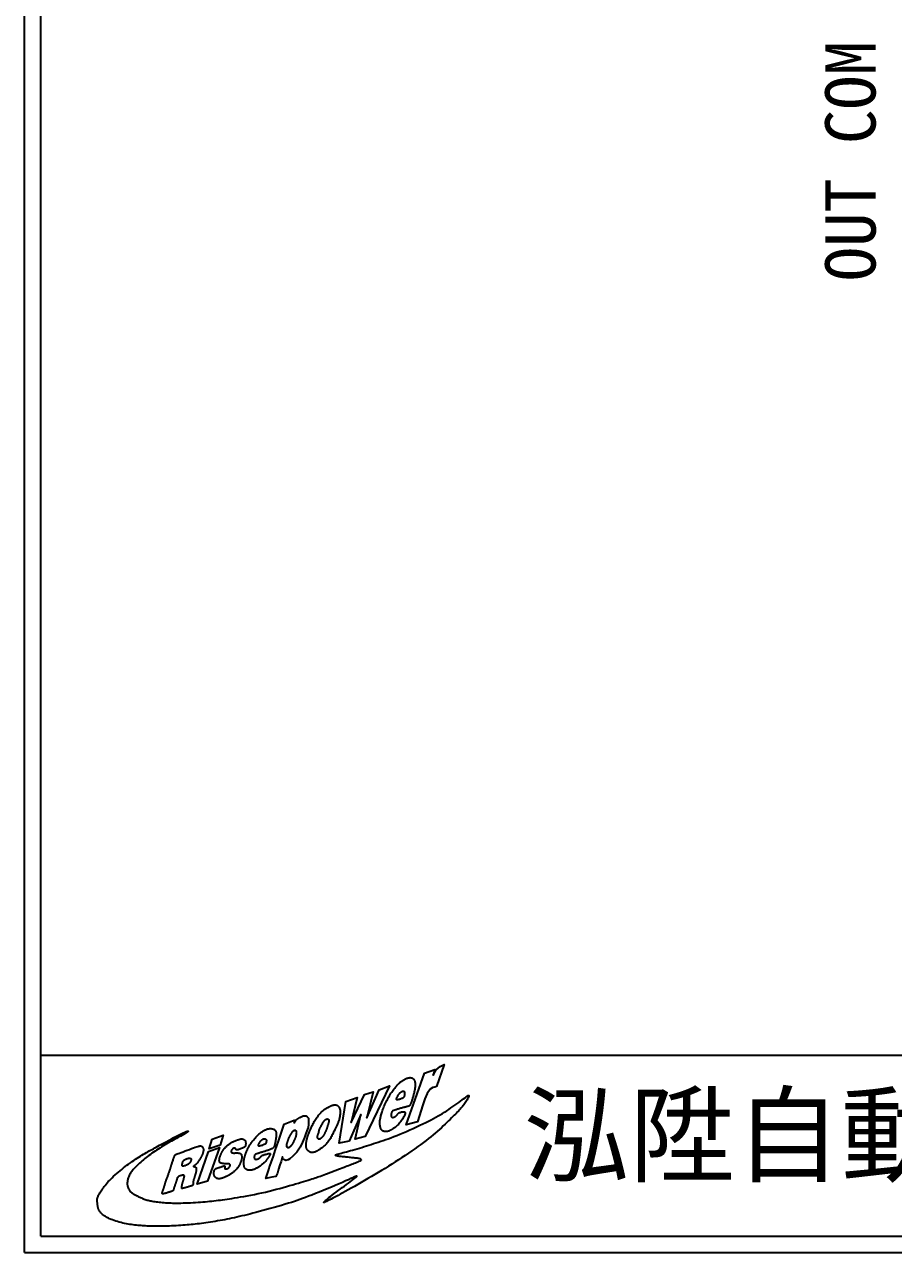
# Model space of a CAD drawing. Extents: x 958 to 1245, y -205 to -1.
# Drawn here: x 957.9 to 1025.1, y -205 to -110 of the extents above; entities that cross this region are included whole.
import ezdxf

# ---------------------------------------------------------------- set-up
doc = ezdxf.new("R2010")
doc.units = 0
for name, color, linetype in [('圖框層', 7, 'CONTINUOUS'), ('標尺寸層', 3, 'CONTINUOUS'), ('輪廓線層', 7, 'CONTINUOUS')]:
    doc.layers.add(name, color=color, linetype=linetype)
doc.styles.add('CNS', font='romanc.shx', dxfattribs={"bigfont": 'chineset.shx'})
doc.styles.add('STSL', font='kaiu.ttf')

msp = doc.modelspace()

# ---------------------------------------------------------------- linework, layer by layer
at = {"layer": '圖框層', "color": 7}
for p, q in [((957.893, -204.964), (957.893, -0.995)), ((959.143, -203.715), (959.143, -2.245)), ((959.143, -189.715), (1243.643, -189.715)), ((959.143, -203.715), (1243.643, -203.715)), ((957.893, -204.964), (1244.893, -204.964))]:
    msp.add_line(p, q, dxfattribs=at)
at = {"layer": '輪廓線層', "color": 116}
for points in [[(989.051, -192.662), (988.863, -193.096), (988.715, -193.559), (988.282, -194.859), (987.424, -195.085), (988.834, -191.096), (989.622, -190.81), (989.494, -191.264), (989.741, -190.83), (990.036, -190.574), (990.352, -190.436), (989.76, -192.13), (989.632, -192.18), (989.475, -192.209), (989.268, -192.347)], [(987.842, -193.231), (987.826, -193.279), (987.812, -193.325), (987.798, -193.367), (987.785, -193.406), (987.772, -193.443), (987.76, -193.476), (987.748, -193.506), (987.736, -193.533), (987.725, -193.556), (987.713, -193.577), (987.7, -193.595), (987.686, -193.61), (987.671, -193.623), (987.654, -193.635), (987.634, -193.645), (987.612, -193.654), (987.587, -193.663), (987.559, -193.67), (987.527, -193.678), (987.492, -193.686), (987.453, -193.695), (987.409, -193.704), (987.361, -193.716), (987.308, -193.729), (987.25, -193.744), (987.188, -193.761), (987.124, -193.779), (987.058, -193.799), (986.991, -193.818), (986.925, -193.838), (986.861, -193.858), (986.8, -193.876), (986.742, -193.893), (986.689, -193.909), (986.639, -193.924), (986.594, -193.938), (986.552, -193.951), (986.515, -193.963), (986.481, -193.974), (986.451, -193.984), (986.426, -193.994), (986.403, -194.003), (986.384, -194.013), (986.367, -194.023), (986.353, -194.034), (986.34, -194.047), (986.328, -194.061), (986.317, -194.077), (986.307, -194.096), (986.297, -194.117), (986.288, -194.14), (986.279, -194.164), (986.271, -194.189), (986.264, -194.214), (986.258, -194.239), (986.253, -194.263), (986.249, -194.287), (986.246, -194.309), (986.244, -194.331), (986.243, -194.351), (986.244, -194.37), (986.245, -194.389), (986.248, -194.406), (986.252, -194.422), (986.257, -194.437), (986.263, -194.451), (986.27, -194.464), (986.278, -194.476), (986.288, -194.486), (986.298, -194.495), (986.311, -194.502), (986.324, -194.508), (986.339, -194.513), (986.355, -194.515), (986.373, -194.517), (986.391, -194.517), (986.409, -194.515), (986.429, -194.512), (986.448, -194.507), (986.468, -194.501), (986.488, -194.494), (986.507, -194.486), (986.527, -194.476), (986.546, -194.465), (986.566, -194.452), (986.585, -194.439), (986.604, -194.424), (986.623, -194.408), (986.643, -194.391), (986.661, -194.373), (986.68, -194.354), (986.698, -194.335), (986.715, -194.316), (986.731, -194.297), (986.745, -194.278), (986.759, -194.259), (986.771, -194.242), (986.784, -194.225), (986.798, -194.208), (986.814, -194.192), (986.836, -194.176), (986.863, -194.16), (986.898, -194.144), (986.942, -194.128), (986.995, -194.111), (987.055, -194.097), (987.118, -194.086), (987.18, -194.081), (987.237, -194.085), (987.285, -194.099), (987.32, -194.126), (987.339, -194.167), (987.338, -194.225), (987.32, -194.296), (987.287, -194.379), (987.242, -194.468), (987.187, -194.562), (987.127, -194.658), (987.063, -194.751), (986.997, -194.84), (986.934, -194.921), (986.872, -194.995), (986.813, -195.061), (986.756, -195.12), (986.702, -195.174), (986.65, -195.221), (986.601, -195.264), (986.554, -195.302), (986.51, -195.335), (986.469, -195.365), (986.43, -195.391), (986.394, -195.414), (986.359, -195.435), (986.326, -195.454), (986.294, -195.471), (986.264, -195.487), (986.235, -195.502), (986.206, -195.517), (986.179, -195.53), (986.152, -195.543), (986.126, -195.555), (986.101, -195.565), (986.077, -195.575), (986.053, -195.584), (986.029, -195.592), (986.006, -195.598), (985.983, -195.604), (985.959, -195.609), (985.935, -195.612), (985.91, -195.614), (985.884, -195.615), (985.857, -195.615), (985.828, -195.614), (985.798, -195.612), (985.768, -195.608), (985.738, -195.604), (985.707, -195.598), (985.678, -195.59), (985.65, -195.582), (985.624, -195.572), (985.6, -195.561), (985.578, -195.548), (985.558, -195.533), (985.539, -195.517), (985.522, -195.498), (985.506, -195.478), (985.491, -195.455), (985.477, -195.429), (985.463, -195.4), (985.45, -195.369), (985.438, -195.336), (985.426, -195.301), (985.416, -195.263), (985.406, -195.224), (985.398, -195.184), (985.391, -195.142), (985.385, -195.099), (985.381, -195.055), (985.379, -195.01), (985.378, -194.964), (985.378, -194.917), (985.38, -194.868), (985.384, -194.817), (985.389, -194.765), (985.396, -194.712), (985.405, -194.656), (985.416, -194.598), (985.43, -194.536), (985.445, -194.472), (985.462, -194.404), (985.483, -194.331), (985.505, -194.254), (985.531, -194.172), (985.559, -194.086), (985.589, -193.996), (985.622, -193.903), (985.658, -193.807), (985.695, -193.71), (985.734, -193.612), (985.776, -193.513), (985.819, -193.415), (985.864, -193.317), (985.911, -193.219), (985.96, -193.123), (986.011, -193.027), (986.064, -192.932), (986.119, -192.839), (986.175, -192.747), (986.234, -192.657), (986.294, -192.57), (986.354, -192.485), (986.414, -192.404), (986.473, -192.327), (986.53, -192.254), (986.584, -192.188), (986.634, -192.127), (986.681, -192.072), (986.724, -192.023), (986.764, -191.979), (986.802, -191.94), (986.839, -191.903), (986.875, -191.87), (986.912, -191.838), (986.949, -191.807), (986.988, -191.777), (987.028, -191.747), (987.069, -191.718), (987.11, -191.689), (987.152, -191.661), (987.194, -191.635), (987.235, -191.61), (987.276, -191.587), (987.315, -191.565), (987.353, -191.545), (987.391, -191.527), (987.427, -191.511), (987.462, -191.496), (987.497, -191.484), (987.531, -191.473), (987.564, -191.464), (987.596, -191.457), (987.627, -191.452), (987.658, -191.448), (987.687, -191.446), (987.716, -191.445), (987.744, -191.446), (987.77, -191.448), (987.796, -191.452), (987.82, -191.456), (987.843, -191.462), (987.865, -191.469), (987.886, -191.478), (987.906, -191.488), (987.926, -191.5), (987.944, -191.513), (987.962, -191.528), (987.979, -191.545), (987.995, -191.564), (988.011, -191.584), (988.025, -191.606), (988.039, -191.63), (988.051, -191.655), (988.063, -191.682), (988.072, -191.71), (988.081, -191.739), (988.088, -191.77), (988.094, -191.803), (988.098, -191.837), (988.102, -191.873), (988.104, -191.91), (988.105, -191.95), (988.106, -191.991), (988.105, -192.035), (988.104, -192.08), (988.102, -192.127), (988.099, -192.175), (988.094, -192.224), (988.089, -192.274), (988.083, -192.324), (988.075, -192.374), (988.067, -192.424), (988.057, -192.475), (988.046, -192.525), (988.035, -192.576), (988.022, -192.628), (988.008, -192.68), (987.994, -192.734), (987.978, -192.788), (987.962, -192.844), (987.945, -192.901), (987.927, -192.958), (987.909, -193.015), (987.892, -193.072), (987.875, -193.127), (987.858, -193.18)], [(983.005, -196.351), (982.224, -196.522), (982.748, -193.294), (983.614, -192.984), (983.165, -194.908), (984.192, -192.76), (984.855, -192.546), (984.374, -194.566), (985.315, -192.386), (986.128, -192.087), (984.246, -196.009), (983.465, -196.201), (983.914, -194.299)], [(987.171, -193.015), (987.151, -193.026), (987.129, -193.037), (987.105, -193.048), (987.08, -193.058), (987.054, -193.068), (987.028, -193.077), (987.001, -193.087), (986.975, -193.097), (986.949, -193.106), (986.924, -193.115), (986.9, -193.124), (986.876, -193.132), (986.852, -193.14), (986.829, -193.147), (986.807, -193.153), (986.785, -193.158), (986.764, -193.162), (986.743, -193.165), (986.724, -193.165), (986.707, -193.164), (986.692, -193.16), (986.68, -193.153), (986.671, -193.143), (986.666, -193.129), (986.664, -193.112), (986.667, -193.091), (986.673, -193.068), (986.682, -193.042), (986.692, -193.015), (986.705, -192.986), (986.719, -192.956), (986.733, -192.926), (986.748, -192.896), (986.764, -192.867), (986.78, -192.837), (986.796, -192.809), (986.813, -192.78), (986.831, -192.753), (986.85, -192.726), (986.87, -192.699), (986.891, -192.674), (986.912, -192.649), (986.934, -192.626), (986.957, -192.604), (986.98, -192.583), (987.002, -192.565), (987.025, -192.548), (987.046, -192.534), (987.067, -192.522), (987.088, -192.512), (987.107, -192.505), (987.126, -192.499), (987.144, -192.496), (987.161, -192.494), (987.177, -192.493), (987.193, -192.494), (987.207, -192.496), (987.221, -192.499), (987.234, -192.503), (987.246, -192.509), (987.257, -192.515), (987.266, -192.522), (987.274, -192.53), (987.281, -192.539), (987.286, -192.549), (987.29, -192.56), (987.293, -192.572), (987.295, -192.586), (987.295, -192.602), (987.295, -192.619), (987.294, -192.639), (987.293, -192.662), (987.292, -192.687), (987.29, -192.715), (987.287, -192.744), (987.284, -192.773), (987.28, -192.803), (987.276, -192.832), (987.271, -192.859), (987.265, -192.885), (987.258, -192.908), (987.25, -192.928), (987.241, -192.947), (987.231, -192.963), (987.219, -192.978), (987.205, -192.991), (987.189, -193.003)], [(980.143, -197.236), (980.111, -197.234), (980.08, -197.23), (980.051, -197.224), (980.023, -197.215), (979.996, -197.205), (979.97, -197.193), (979.945, -197.18), (979.921, -197.166), (979.897, -197.151), (979.874, -197.135), (979.852, -197.118), (979.832, -197.1), (979.812, -197.082), (979.793, -197.062), (979.776, -197.041), (979.76, -197.02), (979.746, -196.997), (979.733, -196.973), (979.721, -196.949), (979.711, -196.923), (979.702, -196.896), (979.694, -196.869), (979.688, -196.84), (979.682, -196.811), (979.678, -196.78), (979.674, -196.749), (979.672, -196.717), (979.67, -196.684), (979.67, -196.65), (979.671, -196.615), (979.673, -196.58), (979.676, -196.544), (979.681, -196.507), (979.686, -196.469), (979.692, -196.431), (979.7, -196.392), (979.708, -196.353), (979.717, -196.313), (979.726, -196.272), (979.736, -196.231), (979.746, -196.189), (979.757, -196.147), (979.768, -196.105), (979.779, -196.063), (979.791, -196.022), (979.803, -195.981), (979.815, -195.942), (979.828, -195.904), (979.841, -195.867), (979.854, -195.832), (979.868, -195.797), (979.883, -195.761), (979.898, -195.725), (979.914, -195.687), (979.93, -195.647), (979.948, -195.603), (979.966, -195.557), (979.986, -195.507), (980.007, -195.454), (980.03, -195.397), (980.055, -195.337), (980.083, -195.273), (980.113, -195.207), (980.146, -195.137), (980.183, -195.064), (980.223, -194.989), (980.265, -194.912), (980.309, -194.835), (980.355, -194.758), (980.402, -194.682), (980.449, -194.608), (980.498, -194.536), (980.546, -194.468), (980.594, -194.404), (980.642, -194.343), (980.69, -194.286), (980.736, -194.232), (980.782, -194.181), (980.827, -194.134), (980.871, -194.09), (980.914, -194.05), (980.956, -194.012), (980.997, -193.977), (981.037, -193.945), (981.078, -193.915), (981.118, -193.887), (981.158, -193.86), (981.199, -193.835), (981.24, -193.81), (981.282, -193.787), (981.323, -193.765), (981.364, -193.745), (981.403, -193.725), (981.44, -193.706), (981.476, -193.689), (981.508, -193.673), (981.537, -193.659), (981.564, -193.645), (981.588, -193.633), (981.611, -193.622), (981.633, -193.611), (981.655, -193.602), (981.677, -193.593), (981.701, -193.585), (981.725, -193.577), (981.751, -193.571), (981.778, -193.565), (981.806, -193.559), (981.834, -193.555), (981.862, -193.552), (981.89, -193.55), (981.917, -193.55), (981.944, -193.551), (981.969, -193.554), (981.995, -193.558), (982.019, -193.564), (982.043, -193.573), (982.067, -193.583), (982.09, -193.596), (982.113, -193.611), (982.136, -193.629), (982.158, -193.65), (982.18, -193.673), (982.201, -193.699), (982.22, -193.728), (982.238, -193.759), (982.254, -193.794), (982.268, -193.831), (982.279, -193.871), (982.289, -193.913), (982.296, -193.958), (982.301, -194.006), (982.305, -194.056), (982.306, -194.108), (982.306, -194.163), (982.304, -194.219), (982.3, -194.278), (982.295, -194.337), (982.288, -194.398), (982.28, -194.459), (982.269, -194.521), (982.256, -194.582), (982.242, -194.642), (982.225, -194.701), (982.207, -194.759), (982.186, -194.815), (982.164, -194.87), (982.141, -194.924), (982.117, -194.978), (982.092, -195.03), (982.066, -195.083), (982.041, -195.136), (982.015, -195.188), (981.99, -195.242), (981.965, -195.295), (981.939, -195.35), (981.913, -195.407), (981.887, -195.465), (981.86, -195.524), (981.832, -195.586), (981.804, -195.651), (981.774, -195.717), (981.743, -195.785), (981.711, -195.855), (981.676, -195.926), (981.639, -195.998), (981.599, -196.071), (981.556, -196.144), (981.51, -196.217), (981.462, -196.29), (981.411, -196.361), (981.358, -196.431), (981.303, -196.498), (981.248, -196.562), (981.192, -196.623), (981.136, -196.679), (981.08, -196.731), (981.025, -196.779), (980.971, -196.822), (980.918, -196.862), (980.867, -196.898), (980.818, -196.932), (980.77, -196.963), (980.726, -196.992), (980.684, -197.02), (980.644, -197.046), (980.606, -197.071), (980.569, -197.094), (980.534, -197.116), (980.499, -197.135), (980.464, -197.154), (980.429, -197.17), (980.393, -197.186), (980.356, -197.199), (980.32, -197.211), (980.283, -197.22), (980.247, -197.228), (980.211, -197.233), (980.177, -197.236)], [(979.221, -196.828), (978.954, -197.208), (978.638, -197.52), (978.417, -197.726), (978.291, -197.796), (978.115, -197.845), (977.991, -197.807), (977.867, -197.762), (977.852, -197.638), (977.837, -197.578), (977.784, -197.732), (977.754, -197.924), (977.649, -198.179), (977.536, -198.525), (977.457, -198.837), (977.388, -198.982), (977.343, -199.08), (977.031, -199.147), (976.55, -199.253), (976.659, -198.926), (976.798, -198.539), (976.828, -198.411), (976.968, -198.01), (977.156, -197.514), (977.291, -197.067), (977.547, -196.347), (977.776, -195.674), (977.988, -195.037), (978.755, -194.729), (978.755, -194.928), (978.887, -194.741), (979.176, -194.526), (979.439, -194.41), (979.65, -194.395), (979.759, -194.474), (979.853, -194.583), (979.864, -194.801), (979.853, -195.079), (979.827, -195.3), (979.736, -195.556), (979.635, -195.83), (979.537, -196.067), (979.394, -196.441)], [(980.85, -195.17), (980.871, -195.133), (980.891, -195.095), (980.912, -195.057), (980.932, -195.019), (980.952, -194.981), (980.973, -194.945), (980.994, -194.909), (981.016, -194.874), (981.037, -194.841), (981.06, -194.81), (981.083, -194.781), (981.106, -194.755), (981.129, -194.73), (981.153, -194.709), (981.176, -194.69), (981.2, -194.674), (981.224, -194.661), (981.248, -194.651), (981.271, -194.644), (981.293, -194.64), (981.315, -194.639), (981.335, -194.64), (981.353, -194.644), (981.37, -194.649), (981.384, -194.657), (981.396, -194.667), (981.406, -194.679), (981.414, -194.692), (981.421, -194.707), (981.426, -194.724), (981.429, -194.743), (981.431, -194.762), (981.431, -194.783), (981.43, -194.806), (981.428, -194.829), (981.424, -194.854), (981.42, -194.88), (981.414, -194.907), (981.407, -194.936), (981.399, -194.965), (981.39, -194.995), (981.381, -195.027), (981.371, -195.059), (981.36, -195.092), (981.349, -195.125), (981.338, -195.158), (981.327, -195.191), (981.316, -195.224), (981.306, -195.257), (981.296, -195.289), (981.286, -195.322), (981.276, -195.354), (981.265, -195.386), (981.255, -195.418), (981.244, -195.449), (981.232, -195.481), (981.219, -195.513), (981.206, -195.544), (981.193, -195.576), (981.179, -195.607), (981.164, -195.638), (981.15, -195.668), (981.135, -195.698), (981.121, -195.727), (981.107, -195.755), (981.093, -195.783), (981.079, -195.809), (981.065, -195.835), (981.051, -195.86), (981.037, -195.884), (981.024, -195.907), (981.01, -195.928), (980.997, -195.949), (980.983, -195.968), (980.969, -195.987), (980.955, -196.005), (980.941, -196.022), (980.927, -196.039), (980.912, -196.055), (980.897, -196.071), (980.882, -196.087), (980.866, -196.102), (980.85, -196.117), (980.834, -196.131), (980.817, -196.145), (980.8, -196.157), (980.783, -196.168), (980.766, -196.177), (980.748, -196.185), (980.73, -196.192), (980.712, -196.196), (980.695, -196.199), (980.679, -196.201), (980.663, -196.2), (980.648, -196.198), (980.634, -196.193), (980.622, -196.187), (980.61, -196.179), (980.601, -196.169), (980.592, -196.158), (980.584, -196.146), (980.577, -196.132), (980.572, -196.117), (980.567, -196.101), (980.563, -196.084), (980.559, -196.066), (980.557, -196.047), (980.557, -196.027), (980.557, -196.005), (980.56, -195.982), (980.564, -195.957), (980.571, -195.93), (980.579, -195.9), (980.59, -195.869), (980.601, -195.837), (980.613, -195.804), (980.626, -195.771), (980.637, -195.737), (980.648, -195.704), (980.657, -195.672), (980.665, -195.641), (980.671, -195.611), (980.676, -195.581), (980.68, -195.552), (980.686, -195.524), (980.691, -195.495), (980.699, -195.466), (980.709, -195.436), (980.721, -195.406), (980.735, -195.375), (980.752, -195.343), (980.77, -195.31), (980.789, -195.276), (980.809, -195.241), (980.83, -195.206)], [(975.664, -197.597), (975.664, -197.615), (975.665, -197.632), (975.667, -197.649), (975.669, -197.664), (975.672, -197.678), (975.677, -197.692), (975.683, -197.704), (975.69, -197.715), (975.698, -197.726), (975.708, -197.735), (975.72, -197.743), (975.733, -197.75), (975.747, -197.756), (975.762, -197.76), (975.778, -197.763), (975.796, -197.764), (975.814, -197.764), (975.833, -197.762), (975.853, -197.759), (975.874, -197.754), (975.895, -197.748), (975.916, -197.74), (975.938, -197.732), (975.96, -197.722), (975.981, -197.712), (976.003, -197.7), (976.024, -197.688), (976.045, -197.675), (976.065, -197.661), (976.085, -197.647), (976.104, -197.632), (976.121, -197.617), (976.138, -197.601), (976.153, -197.585), (976.167, -197.569), (976.18, -197.553), (976.193, -197.538), (976.205, -197.523), (976.216, -197.51), (976.226, -197.498), (976.236, -197.487), (976.246, -197.478), (976.259, -197.469), (976.275, -197.46), (976.295, -197.451), (976.32, -197.44), (976.353, -197.429), (976.393, -197.416), (976.442, -197.4), (976.498, -197.384), (976.558, -197.367), (976.62, -197.351), (976.68, -197.336), (976.737, -197.324), (976.788, -197.316), (976.829, -197.313), (976.861, -197.316), (976.882, -197.323), (976.894, -197.335), (976.899, -197.351), (976.897, -197.37), (976.891, -197.391), (976.881, -197.414), (976.868, -197.439), (976.854, -197.464), (976.839, -197.49), (976.823, -197.515), (976.806, -197.542), (976.788, -197.568), (976.771, -197.595), (976.752, -197.621), (976.734, -197.648), (976.716, -197.675), (976.697, -197.701), (976.679, -197.728), (976.659, -197.754), (976.64, -197.781), (976.619, -197.808), (976.598, -197.835), (976.576, -197.863), (976.553, -197.891), (976.528, -197.92), (976.503, -197.948), (976.476, -197.977), (976.449, -198.006), (976.42, -198.034), (976.39, -198.063), (976.36, -198.091), (976.328, -198.118), (976.295, -198.146), (976.261, -198.173), (976.225, -198.2), (976.189, -198.226), (976.152, -198.253), (976.114, -198.279), (976.075, -198.306), (976.035, -198.332), (975.994, -198.359), (975.953, -198.385), (975.911, -198.41), (975.87, -198.434), (975.83, -198.457), (975.791, -198.478), (975.752, -198.498), (975.716, -198.515), (975.68, -198.53), (975.646, -198.543), (975.613, -198.555), (975.58, -198.566), (975.549, -198.575), (975.517, -198.582), (975.486, -198.589), (975.455, -198.595), (975.424, -198.601), (975.393, -198.605), (975.362, -198.608), (975.331, -198.609), (975.3, -198.609), (975.268, -198.608), (975.236, -198.604), (975.204, -198.599), (975.171, -198.592), (975.139, -198.583), (975.108, -198.572), (975.078, -198.56), (975.05, -198.545), (975.024, -198.53), (975, -198.513), (974.979, -198.494), (974.961, -198.474), (974.945, -198.453), (974.932, -198.431), (974.92, -198.407), (974.91, -198.383), (974.901, -198.358), (974.893, -198.331), (974.886, -198.304), (974.88, -198.277), (974.874, -198.248), (974.869, -198.218), (974.865, -198.187), (974.862, -198.154), (974.86, -198.12), (974.858, -198.085), (974.857, -198.048), (974.857, -198.01), (974.858, -197.97), (974.86, -197.929), (974.863, -197.886), (974.867, -197.843), (974.873, -197.799), (974.88, -197.754), (974.889, -197.708), (974.899, -197.662), (974.91, -197.616), (974.922, -197.57), (974.935, -197.525), (974.948, -197.48), (974.962, -197.436), (974.977, -197.394), (974.991, -197.352), (975.006, -197.312), (975.021, -197.273), (975.037, -197.234), (975.053, -197.195), (975.07, -197.155), (975.089, -197.114), (975.108, -197.072), (975.129, -197.028), (975.151, -196.982), (975.174, -196.935), (975.198, -196.888), (975.223, -196.84), (975.248, -196.792), (975.274, -196.744), (975.301, -196.697), (975.329, -196.651), (975.357, -196.605), (975.387, -196.559), (975.418, -196.512), (975.452, -196.464), (975.489, -196.414), (975.53, -196.361), (975.575, -196.305), (975.623, -196.245), (975.676, -196.183), (975.731, -196.118), (975.789, -196.054), (975.849, -195.99), (975.909, -195.927), (975.969, -195.868), (976.029, -195.812), (976.088, -195.761), (976.145, -195.714), (976.201, -195.672), (976.255, -195.634), (976.308, -195.599), (976.358, -195.568), (976.407, -195.54), (976.454, -195.516), (976.499, -195.493), (976.541, -195.474), (976.582, -195.456), (976.622, -195.441), (976.66, -195.428), (976.696, -195.416), (976.731, -195.407), (976.766, -195.399), (976.799, -195.393), (976.831, -195.388), (976.862, -195.385), (976.892, -195.383), (976.922, -195.382), (976.95, -195.383), (976.978, -195.385), (977.005, -195.388), (977.031, -195.392), (977.057, -195.397), (977.081, -195.403), (977.105, -195.409), (977.127, -195.417), (977.149, -195.425), (977.169, -195.433), (977.188, -195.442), (977.205, -195.452), (977.222, -195.462), (977.237, -195.472), (977.252, -195.484), (977.265, -195.497), (977.277, -195.512), (977.289, -195.528), (977.301, -195.547), (977.311, -195.568), (977.321, -195.59), (977.33, -195.615), (977.339, -195.641), (977.346, -195.668), (977.352, -195.697), (977.357, -195.726), (977.361, -195.756), (977.363, -195.786), (977.364, -195.817), (977.364, -195.848), (977.363, -195.881), (977.361, -195.914), (977.358, -195.948), (977.355, -195.984), (977.351, -196.021), (977.346, -196.06), (977.341, -196.1), (977.336, -196.141), (977.33, -196.182), (977.324, -196.225), (977.317, -196.267), (977.311, -196.309), (977.304, -196.35), (977.297, -196.39), (977.29, -196.43), (977.282, -196.469), (977.274, -196.507), (977.266, -196.545), (977.258, -196.582), (977.249, -196.618), (977.24, -196.654), (977.231, -196.69), (977.22, -196.725), (977.207, -196.759), (977.192, -196.792), (977.173, -196.824), (977.15, -196.855), (977.122, -196.885), (977.088, -196.912), (977.047, -196.939), (977, -196.963), (976.949, -196.986), (976.894, -197.009), (976.836, -197.03), (976.776, -197.05), (976.715, -197.07), (976.654, -197.089), (976.594, -197.108), (976.535, -197.127), (976.476, -197.145), (976.419, -197.163), (976.363, -197.181), (976.308, -197.198), (976.254, -197.215), (976.201, -197.231), (976.15, -197.246), (976.099, -197.261), (976.051, -197.275), (976.005, -197.289), (975.961, -197.302), (975.92, -197.315), (975.882, -197.327), (975.848, -197.339), (975.817, -197.351), (975.791, -197.362), (975.768, -197.374), (975.747, -197.386), (975.73, -197.398), (975.716, -197.412), (975.703, -197.426), (975.693, -197.442), (975.685, -197.46), (975.678, -197.478), (975.673, -197.497), (975.669, -197.517), (975.667, -197.538), (975.665, -197.558), (975.664, -197.578)], [(978.813, -195.511), (978.827, -195.511), (978.84, -195.513), (978.852, -195.517), (978.863, -195.522), (978.872, -195.528), (978.881, -195.536), (978.888, -195.545), (978.895, -195.556), (978.901, -195.568), (978.905, -195.581), (978.909, -195.595), (978.912, -195.611), (978.915, -195.627), (978.916, -195.644), (978.917, -195.663), (978.918, -195.682), (978.917, -195.702), (978.916, -195.722), (978.915, -195.744), (978.913, -195.766), (978.91, -195.789), (978.907, -195.813), (978.903, -195.838), (978.899, -195.864), (978.894, -195.891), (978.888, -195.918), (978.882, -195.947), (978.875, -195.976), (978.867, -196.006), (978.858, -196.036), (978.848, -196.067), (978.837, -196.099), (978.825, -196.131), (978.812, -196.163), (978.798, -196.195), (978.783, -196.228), (978.768, -196.26), (978.753, -196.293), (978.737, -196.325), (978.721, -196.357), (978.706, -196.388), (978.69, -196.419), (978.675, -196.449), (978.659, -196.479), (978.644, -196.507), (978.629, -196.534), (978.614, -196.56), (978.6, -196.584), (978.586, -196.607), (978.572, -196.628), (978.558, -196.648), (978.544, -196.667), (978.531, -196.684), (978.518, -196.701), (978.504, -196.718), (978.491, -196.734), (978.477, -196.749), (978.464, -196.764), (978.45, -196.779), (978.437, -196.793), (978.423, -196.806), (978.409, -196.817), (978.395, -196.828), (978.381, -196.838), (978.367, -196.846), (978.353, -196.852), (978.339, -196.857), (978.325, -196.861), (978.31, -196.863), (978.297, -196.864), (978.283, -196.863), (978.27, -196.861), (978.257, -196.858), (978.244, -196.853), (978.232, -196.847), (978.221, -196.839), (978.211, -196.83), (978.202, -196.819), (978.194, -196.806), (978.187, -196.791), (978.182, -196.775), (978.178, -196.756), (978.175, -196.736), (978.174, -196.715), (978.174, -196.693), (978.175, -196.669), (978.177, -196.645), (978.181, -196.621), (978.186, -196.596), (978.192, -196.571), (978.199, -196.546), (978.207, -196.52), (978.215, -196.494), (978.224, -196.469), (978.232, -196.442), (978.241, -196.416), (978.249, -196.39), (978.257, -196.363), (978.266, -196.337), (978.274, -196.31), (978.283, -196.282), (978.292, -196.254), (978.302, -196.226), (978.312, -196.198), (978.324, -196.169), (978.336, -196.139), (978.348, -196.109), (978.362, -196.079), (978.376, -196.048), (978.39, -196.018), (978.406, -195.987), (978.421, -195.957), (978.438, -195.926), (978.454, -195.896), (978.471, -195.866), (978.488, -195.837), (978.504, -195.808), (978.521, -195.78), (978.538, -195.753), (978.554, -195.728), (978.569, -195.703), (978.584, -195.679), (978.599, -195.657), (978.614, -195.636), (978.629, -195.617), (978.644, -195.599), (978.66, -195.583), (978.676, -195.568), (978.693, -195.555), (978.711, -195.544), (978.729, -195.534), (978.747, -195.526), (978.764, -195.52), (978.781, -195.515), (978.798, -195.512)], [(972.41, -196.201), (973.27, -195.898), (973.016, -196.67), (972.175, -196.963)], [(973.941, -197.003), (973.93, -197.016), (973.92, -197.03), (973.912, -197.043), (973.904, -197.057), (973.897, -197.071), (973.891, -197.085), (973.886, -197.098), (973.882, -197.112), (973.879, -197.125), (973.878, -197.139), (973.877, -197.152), (973.878, -197.164), (973.88, -197.177), (973.883, -197.189), (973.887, -197.2), (973.891, -197.211), (973.897, -197.222), (973.905, -197.232), (973.914, -197.241), (973.925, -197.249), (973.94, -197.257), (973.957, -197.263), (973.979, -197.268), (974.004, -197.271), (974.034, -197.273), (974.068, -197.274), (974.105, -197.274), (974.144, -197.274), (974.185, -197.273), (974.227, -197.272), (974.268, -197.271), (974.309, -197.27), (974.348, -197.27), (974.385, -197.271), (974.42, -197.273), (974.453, -197.276), (974.483, -197.279), (974.511, -197.283), (974.537, -197.288), (974.559, -197.294), (974.579, -197.301), (974.595, -197.309), (974.61, -197.318), (974.622, -197.328), (974.632, -197.339), (974.641, -197.352), (974.649, -197.365), (974.656, -197.38), (974.663, -197.396), (974.668, -197.413), (974.674, -197.431), (974.678, -197.45), (974.683, -197.469), (974.686, -197.489), (974.689, -197.508), (974.691, -197.528), (974.693, -197.547), (974.694, -197.566), (974.694, -197.584), (974.694, -197.602), (974.694, -197.619), (974.694, -197.635), (974.693, -197.65), (974.692, -197.664), (974.691, -197.677), (974.69, -197.69), (974.689, -197.703), (974.687, -197.716), (974.684, -197.731), (974.68, -197.748), (974.675, -197.769), (974.668, -197.792), (974.66, -197.82), (974.65, -197.851), (974.639, -197.886), (974.626, -197.923), (974.611, -197.963), (974.595, -198.004), (974.578, -198.047), (974.559, -198.091), (974.538, -198.134), (974.517, -198.178), (974.493, -198.222), (974.469, -198.265), (974.442, -198.309), (974.415, -198.352), (974.385, -198.394), (974.354, -198.436), (974.322, -198.477), (974.288, -198.517), (974.252, -198.556), (974.216, -198.594), (974.178, -198.631), (974.14, -198.668), (974.102, -198.703), (974.063, -198.737), (974.024, -198.77), (973.984, -198.801), (973.945, -198.832), (973.906, -198.861), (973.866, -198.89), (973.827, -198.916), (973.788, -198.942), (973.749, -198.966), (973.71, -198.989), (973.671, -199.011), (973.632, -199.031), (973.594, -199.051), (973.557, -199.069), (973.52, -199.087), (973.483, -199.103), (973.448, -199.119), (973.413, -199.134), (973.378, -199.148), (973.345, -199.162), (973.312, -199.175), (973.279, -199.187), (973.247, -199.198), (973.216, -199.209), (973.184, -199.22), (973.153, -199.229), (973.123, -199.238), (973.092, -199.246), (973.062, -199.253), (973.033, -199.259), (973.004, -199.264), (972.976, -199.267), (972.948, -199.268), (972.921, -199.268), (972.894, -199.266), (972.869, -199.262), (972.843, -199.257), (972.819, -199.25), (972.796, -199.242), (972.773, -199.233), (972.751, -199.222), (972.729, -199.211), (972.709, -199.198), (972.689, -199.184), (972.671, -199.169), (972.653, -199.153), (972.637, -199.137), (972.622, -199.12), (972.608, -199.102), (972.596, -199.084), (972.585, -199.065), (972.576, -199.046), (972.567, -199.026), (972.56, -199.005), (972.554, -198.984), (972.55, -198.962), (972.546, -198.939), (972.543, -198.915), (972.541, -198.891), (972.54, -198.866), (972.54, -198.841), (972.541, -198.816), (972.542, -198.792), (972.544, -198.768), (972.546, -198.745), (972.549, -198.723), (972.553, -198.703), (972.557, -198.683), (972.561, -198.665), (972.566, -198.647), (972.571, -198.63), (972.577, -198.614), (972.584, -198.598), (972.591, -198.583), (972.599, -198.569), (972.608, -198.555), (972.618, -198.542), (972.63, -198.529), (972.643, -198.517), (972.657, -198.505), (972.674, -198.493), (972.693, -198.482), (972.714, -198.472), (972.736, -198.462), (972.76, -198.452), (972.785, -198.442), (972.811, -198.433), (972.837, -198.424), (972.864, -198.415), (972.891, -198.407), (972.919, -198.398), (972.946, -198.39), (972.973, -198.382), (973.001, -198.373), (973.028, -198.365), (973.055, -198.357), (973.081, -198.349), (973.107, -198.34), (973.133, -198.332), (973.159, -198.323), (973.183, -198.315), (973.207, -198.308), (973.23, -198.3), (973.252, -198.294), (973.273, -198.288), (973.292, -198.282), (973.311, -198.278), (973.327, -198.275), (973.342, -198.274), (973.356, -198.274), (973.367, -198.276), (973.377, -198.281), (973.384, -198.288), (973.389, -198.298), (973.393, -198.31), (973.394, -198.324), (973.395, -198.339), (973.394, -198.356), (973.393, -198.372), (973.392, -198.388), (973.391, -198.404), (973.39, -198.418), (973.389, -198.432), (973.389, -198.444), (973.39, -198.455), (973.391, -198.465), (973.393, -198.473), (973.396, -198.481), (973.399, -198.488), (973.404, -198.493), (973.409, -198.498), (973.416, -198.501), (973.425, -198.504), (973.434, -198.505), (973.446, -198.506), (973.46, -198.505), (973.476, -198.504), (973.494, -198.501), (973.514, -198.498), (973.536, -198.494), (973.558, -198.489), (973.58, -198.483), (973.601, -198.476), (973.621, -198.468), (973.64, -198.459), (973.657, -198.449), (973.672, -198.438), (973.685, -198.427), (973.696, -198.415), (973.707, -198.402), (973.716, -198.389), (973.726, -198.375), (973.735, -198.361), (973.744, -198.346), (973.752, -198.331), (973.761, -198.316), (973.769, -198.301), (973.776, -198.286), (973.782, -198.271), (973.788, -198.257), (973.792, -198.243), (973.794, -198.229), (973.795, -198.217), (973.795, -198.204), (973.793, -198.193), (973.79, -198.182), (973.785, -198.172), (973.779, -198.162), (973.772, -198.153), (973.763, -198.145), (973.753, -198.137), (973.741, -198.131), (973.728, -198.125), (973.712, -198.12), (973.695, -198.116), (973.675, -198.113), (973.653, -198.11), (973.629, -198.109), (973.603, -198.109), (973.574, -198.109), (973.545, -198.109), (973.513, -198.109), (973.481, -198.109), (973.448, -198.109), (973.414, -198.108), (973.38, -198.106), (973.346, -198.103), (973.312, -198.099), (973.279, -198.095), (973.247, -198.091), (973.216, -198.085), (973.186, -198.08), (973.158, -198.074), (973.132, -198.069), (973.108, -198.063), (973.086, -198.056), (973.066, -198.049), (973.047, -198.041), (973.031, -198.033), (973.017, -198.024), (973.004, -198.013), (972.994, -198.001), (972.985, -197.988), (972.978, -197.973), (972.972, -197.958), (972.968, -197.941), (972.965, -197.923), (972.962, -197.903), (972.961, -197.883), (972.96, -197.861), (972.96, -197.839), (972.96, -197.815), (972.962, -197.792), (972.964, -197.768), (972.966, -197.744), (972.969, -197.72), (972.973, -197.698), (972.978, -197.676), (972.984, -197.654), (972.989, -197.634), (972.996, -197.614), (973.002, -197.595), (973.009, -197.577), (973.015, -197.559), (973.022, -197.542), (973.028, -197.526), (973.035, -197.509), (973.041, -197.493), (973.048, -197.476), (973.055, -197.458), (973.063, -197.438), (973.071, -197.417), (973.081, -197.394), (973.091, -197.369), (973.103, -197.341), (973.115, -197.312), (973.129, -197.281), (973.143, -197.25), (973.159, -197.218), (973.175, -197.186), (973.192, -197.155), (973.21, -197.124), (973.23, -197.093), (973.25, -197.063), (973.271, -197.032), (973.294, -197.002), (973.318, -196.971), (973.344, -196.94), (973.371, -196.908), (973.4, -196.875), (973.43, -196.841), (973.462, -196.807), (973.495, -196.773), (973.529, -196.739), (973.564, -196.706), (973.599, -196.674), (973.635, -196.642), (973.672, -196.613), (973.709, -196.584), (973.746, -196.558), (973.782, -196.533), (973.819, -196.509), (973.854, -196.487), (973.889, -196.466), (973.924, -196.447), (973.957, -196.43), (973.989, -196.414), (974.02, -196.399), (974.05, -196.384), (974.081, -196.371), (974.111, -196.358), (974.141, -196.346), (974.171, -196.334), (974.201, -196.322), (974.231, -196.31), (974.262, -196.298), (974.292, -196.287), (974.322, -196.275), (974.352, -196.265), (974.38, -196.254), (974.409, -196.244), (974.436, -196.235), (974.462, -196.226), (974.487, -196.218), (974.512, -196.211), (974.535, -196.204), (974.557, -196.198), (974.578, -196.193), (974.598, -196.189), (974.617, -196.185), (974.635, -196.182), (974.652, -196.18), (974.668, -196.179), (974.684, -196.179), (974.7, -196.179), (974.715, -196.18), (974.73, -196.182), (974.745, -196.185), (974.76, -196.188), (974.775, -196.192), (974.79, -196.197), (974.806, -196.203), (974.821, -196.21), (974.836, -196.217), (974.852, -196.225), (974.867, -196.234), (974.883, -196.243), (974.897, -196.253), (974.912, -196.264), (974.925, -196.275), (974.938, -196.287), (974.95, -196.3), (974.96, -196.313), (974.968, -196.326), (974.975, -196.34), (974.981, -196.355), (974.986, -196.37), (974.99, -196.386), (974.993, -196.403), (974.995, -196.422), (974.997, -196.441), (974.998, -196.462), (974.999, -196.484), (975, -196.507), (975, -196.531), (975, -196.555), (974.999, -196.58), (974.998, -196.605), (974.997, -196.63), (974.995, -196.655), (974.991, -196.681), (974.984, -196.706), (974.973, -196.732), (974.956, -196.758), (974.932, -196.785), (974.899, -196.813), (974.856, -196.842), (974.804, -196.872), (974.742, -196.902), (974.675, -196.931), (974.606, -196.958), (974.537, -196.983), (974.471, -197.003), (974.411, -197.019), (974.359, -197.03), (974.319, -197.033), (974.289, -197.032), (974.267, -197.025), (974.252, -197.015), (974.242, -197.002), (974.236, -196.988), (974.232, -196.973), (974.228, -196.959), (974.224, -196.946), (974.218, -196.935), (974.211, -196.925), (974.203, -196.916), (974.194, -196.909), (974.184, -196.903), (974.173, -196.898), (974.161, -196.895), (974.148, -196.893), (974.135, -196.892), (974.121, -196.893), (974.106, -196.894), (974.091, -196.897), (974.076, -196.902), (974.061, -196.907), (974.046, -196.914), (974.031, -196.922), (974.017, -196.931), (974.003, -196.941), (973.989, -196.952), (973.976, -196.964), (973.964, -196.977), (973.952, -196.99)], [(976.423, -196.617), (976.41, -196.622), (976.397, -196.628), (976.384, -196.634), (976.372, -196.64), (976.36, -196.647), (976.348, -196.654), (976.336, -196.66), (976.325, -196.666), (976.313, -196.672), (976.301, -196.677), (976.289, -196.682), (976.277, -196.686), (976.263, -196.691), (976.249, -196.695), (976.234, -196.7), (976.217, -196.705), (976.198, -196.71), (976.179, -196.715), (976.158, -196.721), (976.137, -196.726), (976.116, -196.731), (976.096, -196.734), (976.076, -196.737), (976.057, -196.739), (976.039, -196.739), (976.023, -196.738), (976.009, -196.735), (975.998, -196.729), (975.989, -196.721), (975.982, -196.71), (975.979, -196.697), (975.979, -196.68), (975.983, -196.66), (975.989, -196.637), (975.999, -196.612), (976.011, -196.585), (976.024, -196.556), (976.04, -196.527), (976.056, -196.498), (976.073, -196.469), (976.09, -196.441), (976.107, -196.414), (976.125, -196.387), (976.144, -196.362), (976.162, -196.338), (976.182, -196.316), (976.202, -196.295), (976.223, -196.275), (976.245, -196.257), (976.267, -196.241), (976.29, -196.226), (976.313, -196.214), (976.337, -196.203), (976.36, -196.194), (976.382, -196.186), (976.405, -196.181), (976.426, -196.178), (976.447, -196.176), (976.466, -196.177), (976.485, -196.179), (976.502, -196.182), (976.519, -196.188), (976.533, -196.194), (976.547, -196.202), (976.558, -196.211), (976.568, -196.222), (976.577, -196.234), (976.584, -196.246), (976.59, -196.26), (976.594, -196.275), (976.597, -196.291), (976.599, -196.307), (976.599, -196.325), (976.599, -196.343), (976.597, -196.362), (976.594, -196.381), (976.591, -196.401), (976.587, -196.42), (976.582, -196.44), (976.578, -196.459), (976.572, -196.477), (976.567, -196.495), (976.561, -196.512), (976.555, -196.528), (976.548, -196.543), (976.54, -196.557), (976.531, -196.568), (976.522, -196.578), (976.511, -196.586), (976.5, -196.593), (976.488, -196.598), (976.475, -196.602), (976.462, -196.606), (976.449, -196.609), (976.436, -196.613)], [(971.136, -198.375), (971.15, -198.39), (971.161, -198.407), (971.17, -198.427), (971.175, -198.449), (971.179, -198.474), (971.181, -198.501), (971.181, -198.529), (971.179, -198.56), (971.176, -198.592), (971.172, -198.627), (971.167, -198.662), (971.161, -198.699), (971.154, -198.737), (971.145, -198.776), (971.136, -198.816), (971.126, -198.856), (971.115, -198.897), (971.103, -198.938), (971.091, -198.979), (971.078, -199.019), (971.065, -199.059), (971.052, -199.097), (971.04, -199.134), (971.027, -199.17), (971.015, -199.204), (971.004, -199.236), (970.994, -199.267), (970.984, -199.297), (970.975, -199.325), (970.967, -199.352), (970.96, -199.378), (970.954, -199.404), (970.95, -199.429), (970.946, -199.454), (970.943, -199.478), (970.941, -199.501), (970.94, -199.524), (970.938, -199.546), (970.937, -199.567), (970.936, -199.587), (970.935, -199.607), (970.933, -199.625), (970.931, -199.643), (970.929, -199.659), (970.927, -199.675), (970.925, -199.689), (970.924, -199.702), (970.922, -199.714), (970.92, -199.725), (970.918, -199.735), (970.916, -199.744), (970.912, -199.752), (970.907, -199.76), (970.9, -199.768), (970.89, -199.775), (970.878, -199.783), (970.863, -199.791), (970.844, -199.799), (970.823, -199.808), (970.799, -199.817), (970.774, -199.826), (970.746, -199.835), (970.716, -199.845), (970.686, -199.854), (970.654, -199.864), (970.621, -199.874), (970.587, -199.884), (970.553, -199.894), (970.518, -199.905), (970.483, -199.915), (970.448, -199.925), (970.413, -199.935), (970.377, -199.945), (970.343, -199.955), (970.309, -199.965), (970.276, -199.974), (970.244, -199.983), (970.215, -199.991), (970.188, -199.998), (970.163, -200.004), (970.141, -200.009), (970.121, -200.013), (970.105, -200.015), (970.09, -200.014), (970.079, -200.012), (970.07, -200.007), (970.063, -199.999), (970.058, -199.987), (970.055, -199.972), (970.054, -199.954), (970.055, -199.934), (970.057, -199.911), (970.06, -199.887), (970.064, -199.861), (970.068, -199.835), (970.072, -199.809), (970.077, -199.783), (970.081, -199.757), (970.086, -199.731), (970.091, -199.705), (970.096, -199.679), (970.102, -199.654), (970.108, -199.628), (970.115, -199.601), (970.123, -199.575), (970.132, -199.548), (970.141, -199.521), (970.15, -199.493), (970.16, -199.466), (970.169, -199.438), (970.178, -199.41), (970.187, -199.382), (970.195, -199.354), (970.202, -199.327), (970.209, -199.299), (970.215, -199.272), (970.221, -199.246), (970.227, -199.221), (970.232, -199.197), (970.237, -199.174), (970.241, -199.153), (970.246, -199.133), (970.25, -199.114), (970.253, -199.097), (970.255, -199.082), (970.257, -199.068), (970.257, -199.056), (970.256, -199.045), (970.253, -199.035), (970.249, -199.027), (970.244, -199.021), (970.238, -199.015), (970.231, -199.01), (970.223, -199.006), (970.214, -199.003), (970.204, -199), (970.194, -198.998), (970.183, -198.997), (970.172, -198.995), (970.16, -198.995), (970.148, -198.994), (970.135, -198.995), (970.121, -198.995), (970.107, -198.997), (970.092, -198.998), (970.077, -199.001), (970.061, -199.003), (970.044, -199.006), (970.027, -199.01), (970.009, -199.014), (969.991, -199.019), (969.972, -199.024), (969.953, -199.03), (969.933, -199.036), (969.913, -199.042), (969.893, -199.05), (969.873, -199.058), (969.853, -199.067), (969.834, -199.077), (969.816, -199.089), (969.799, -199.101), (969.783, -199.114), (969.768, -199.128), (969.754, -199.143), (969.742, -199.158), (969.73, -199.173), (969.72, -199.188), (969.711, -199.202), (969.703, -199.216), (969.697, -199.23), (969.691, -199.243), (969.687, -199.256), (969.682, -199.269), (969.679, -199.282), (969.675, -199.295), (969.672, -199.308), (969.668, -199.323), (969.664, -199.337), (969.66, -199.353), (969.655, -199.37), (969.65, -199.388), (969.645, -199.407), (969.638, -199.427), (969.631, -199.449), (969.623, -199.473), (969.615, -199.498), (969.606, -199.524), (969.596, -199.551), (969.586, -199.578), (969.577, -199.606), (969.567, -199.633), (969.558, -199.66), (969.549, -199.686), (969.54, -199.711), (969.531, -199.735), (969.523, -199.759), (969.515, -199.783), (969.507, -199.807), (969.499, -199.83), (969.492, -199.854), (969.484, -199.878), (969.476, -199.902), (969.468, -199.927), (969.461, -199.951), (969.453, -199.975), (969.447, -199.998), (969.44, -200.021), (969.434, -200.043), (969.428, -200.064), (969.423, -200.085), (969.417, -200.104), (969.411, -200.123), (969.403, -200.14), (969.394, -200.157), (969.383, -200.172), (969.369, -200.187), (969.352, -200.201), (969.333, -200.213), (969.31, -200.225), (969.285, -200.237), (969.256, -200.249), (969.223, -200.26), (969.188, -200.272), (969.149, -200.285), (969.106, -200.298), (969.061, -200.312), (969.013, -200.327), (968.965, -200.341), (968.916, -200.355), (968.868, -200.369), (968.82, -200.383), (968.775, -200.395), (968.733, -200.406), (968.694, -200.416), (968.659, -200.424), (968.627, -200.429), (968.6, -200.431), (968.577, -200.429), (968.56, -200.423), (968.548, -200.412), (968.541, -200.397), (968.54, -200.376), (968.542, -200.352), (968.549, -200.324), (968.558, -200.294), (968.569, -200.261), (968.581, -200.226), (968.594, -200.191), (968.607, -200.154), (968.62, -200.118), (968.633, -200.081), (968.646, -200.044), (968.658, -200.008), (968.67, -199.971), (968.682, -199.936), (968.693, -199.901), (968.704, -199.867), (968.714, -199.834), (968.725, -199.802), (968.734, -199.77), (968.744, -199.739), (968.753, -199.708), (968.763, -199.677), (968.772, -199.647), (968.781, -199.617), (968.79, -199.586), (968.799, -199.555), (968.809, -199.523), (968.82, -199.489), (968.832, -199.454), (968.845, -199.416), (968.859, -199.375), (968.875, -199.331), (968.892, -199.284), (968.91, -199.236), (968.929, -199.186), (968.948, -199.135), (968.967, -199.084), (968.986, -199.034), (969.004, -198.984), (969.021, -198.936), (969.038, -198.889), (969.053, -198.844), (969.068, -198.8), (969.083, -198.758), (969.096, -198.716), (969.11, -198.676), (969.123, -198.636), (969.135, -198.598), (969.148, -198.56), (969.16, -198.524), (969.171, -198.489), (969.182, -198.456), (969.192, -198.425), (969.201, -198.395), (969.21, -198.368), (969.217, -198.343), (969.224, -198.319), (969.231, -198.296), (969.238, -198.271), (969.246, -198.245), (969.255, -198.216), (969.265, -198.183), (969.277, -198.145), (969.292, -198.102), (969.308, -198.054), (969.325, -198.002), (969.343, -197.948), (969.362, -197.894), (969.38, -197.839), (969.398, -197.786), (969.415, -197.735), (969.43, -197.688), (969.444, -197.645), (969.457, -197.606), (969.469, -197.57), (969.48, -197.538), (969.491, -197.509), (969.502, -197.484), (969.512, -197.462), (969.523, -197.444), (969.537, -197.427), (969.557, -197.41), (969.588, -197.392), (969.632, -197.371), (969.692, -197.346), (969.772, -197.314), (969.875, -197.275), (970.003, -197.227), (970.151, -197.172), (970.312, -197.113), (970.48, -197.052), (970.649, -196.991), (970.812, -196.932), (970.963, -196.879), (971.094, -196.834), (971.202, -196.797), (971.288, -196.769), (971.355, -196.749), (971.406, -196.736), (971.443, -196.727), (971.471, -196.723), (971.493, -196.722), (971.51, -196.724), (971.526, -196.726), (971.542, -196.729), (971.557, -196.733), (971.572, -196.739), (971.587, -196.746), (971.6, -196.754), (971.614, -196.764), (971.627, -196.775), (971.64, -196.788), (971.653, -196.802), (971.665, -196.818), (971.676, -196.836), (971.687, -196.854), (971.696, -196.874), (971.705, -196.894), (971.712, -196.916), (971.717, -196.938), (971.722, -196.961), (971.725, -196.985), (971.726, -197.01), (971.726, -197.035), (971.726, -197.062), (971.724, -197.09), (971.72, -197.119), (971.716, -197.149), (971.711, -197.179), (971.704, -197.211), (971.697, -197.243), (971.688, -197.276), (971.678, -197.309), (971.667, -197.341), (971.655, -197.374), (971.641, -197.406), (971.627, -197.438), (971.611, -197.47), (971.594, -197.502), (971.576, -197.535), (971.557, -197.568), (971.538, -197.601), (971.517, -197.636), (971.495, -197.672), (971.473, -197.708), (971.45, -197.746), (971.427, -197.783), (971.403, -197.82), (971.379, -197.857), (971.355, -197.893), (971.332, -197.928), (971.308, -197.962), (971.285, -197.994), (971.262, -198.025), (971.239, -198.054), (971.216, -198.082), (971.194, -198.107), (971.171, -198.132), (971.149, -198.154), (971.127, -198.174), (971.106, -198.193), (971.085, -198.21), (971.065, -198.226), (971.046, -198.239), (971.029, -198.252), (971.013, -198.263), (970.999, -198.273), (970.988, -198.282), (970.978, -198.289), (970.971, -198.296), (970.967, -198.302), (970.967, -198.308), (970.969, -198.312), (970.975, -198.317), (970.985, -198.321), (971, -198.324), (971.017, -198.328), (971.036, -198.333), (971.057, -198.338), (971.079, -198.344), (971.099, -198.353), (971.119, -198.363)], [(972.116, -197.149), (972.977, -196.846), (972.058, -199.454), (971.256, -199.688)], [(970.491, -198.172), (970.466, -198.185), (970.44, -198.198), (970.414, -198.21), (970.387, -198.222), (970.36, -198.233), (970.333, -198.244), (970.307, -198.254), (970.28, -198.263), (970.255, -198.271), (970.229, -198.277), (970.205, -198.283), (970.183, -198.286), (970.162, -198.288), (970.143, -198.288), (970.126, -198.286), (970.113, -198.282), (970.102, -198.275), (970.094, -198.266), (970.088, -198.255), (970.085, -198.242), (970.083, -198.227), (970.083, -198.212), (970.084, -198.195), (970.086, -198.177), (970.089, -198.158), (970.092, -198.139), (970.096, -198.12), (970.1, -198.099), (970.105, -198.078), (970.11, -198.057), (970.116, -198.035), (970.123, -198.013), (970.13, -197.99), (970.138, -197.966), (970.147, -197.943), (970.158, -197.919), (970.171, -197.896), (970.186, -197.873), (970.205, -197.851), (970.227, -197.829), (970.253, -197.809), (970.282, -197.789), (970.313, -197.771), (970.347, -197.754), (970.381, -197.738), (970.416, -197.724), (970.451, -197.712), (970.485, -197.701), (970.518, -197.692), (970.55, -197.686), (970.579, -197.681), (970.607, -197.677), (970.633, -197.675), (970.658, -197.675), (970.68, -197.675), (970.7, -197.677), (970.718, -197.68), (970.734, -197.685), (970.748, -197.69), (970.76, -197.697), (970.769, -197.705), (970.777, -197.715), (970.782, -197.727), (970.785, -197.74), (970.785, -197.755), (970.784, -197.772), (970.781, -197.79), (970.777, -197.809), (970.771, -197.829), (970.764, -197.85), (970.757, -197.871), (970.749, -197.892), (970.74, -197.914), (970.732, -197.935), (970.722, -197.956), (970.712, -197.977), (970.701, -197.997), (970.689, -198.016), (970.675, -198.035), (970.66, -198.053), (970.644, -198.07), (970.626, -198.087), (970.606, -198.102), (970.585, -198.117), (970.563, -198.131), (970.54, -198.145), (970.516, -198.159)]]:
    msp.add_lwpolyline(points, close=True, dxfattribs=at)
at = {"layer": '輪廓線層', "color": 1}
msp.add_lwpolyline([(982.487, -199.542), (982.219, -199.658), (981.93, -199.782), (981.626, -199.91), (981.314, -200.04), (981.001, -200.17), (980.692, -200.295), (980.396, -200.414), (980.118, -200.525), (979.864, -200.624), (979.628, -200.714), (979.406, -200.796), (979.192, -200.873), (978.981, -200.946), (978.766, -201.018), (978.541, -201.09), (978.302, -201.164), (978.044, -201.242), (977.77, -201.323), (977.484, -201.406), (977.192, -201.489), (976.898, -201.572), (976.607, -201.653), (976.323, -201.73), (976.051, -201.804), (975.794, -201.871), (975.553, -201.934), (975.324, -201.992), (975.106, -202.046), (974.898, -202.096), (974.697, -202.144), (974.502, -202.189), (974.311, -202.233), (974.122, -202.275), (973.935, -202.315), (973.749, -202.355), (973.564, -202.393), (973.38, -202.43), (973.197, -202.466), (973.014, -202.5), (972.832, -202.532), (972.649, -202.563), (972.467, -202.592), (972.286, -202.62), (972.106, -202.647), (971.929, -202.672), (971.754, -202.696), (971.583, -202.718), (971.416, -202.739), (971.253, -202.758), (971.094, -202.776), (970.936, -202.793), (970.78, -202.809), (970.624, -202.824), (970.466, -202.838), (970.305, -202.851), (970.141, -202.864), (969.972, -202.876), (969.8, -202.887), (969.625, -202.897), (969.449, -202.907), (969.273, -202.915), (969.099, -202.923), (968.927, -202.929), (968.76, -202.935), (968.598, -202.939), (968.441, -202.942), (968.29, -202.944), (968.143, -202.944), (968.002, -202.944), (967.866, -202.942), (967.734, -202.94), (967.607, -202.936), (967.484, -202.931), (967.366, -202.925), (967.249, -202.918), (967.135, -202.911), (967.021, -202.902), (966.907, -202.892), (966.791, -202.881), (966.673, -202.869), (966.553, -202.857), (966.429, -202.843), (966.303, -202.827), (966.173, -202.81), (966.042, -202.791), (965.908, -202.769), (965.773, -202.745), (965.636, -202.718), (965.497, -202.688), (965.358, -202.654), (965.22, -202.618), (965.084, -202.58), (964.951, -202.54), (964.823, -202.497), (964.701, -202.453), (964.585, -202.407), (964.477, -202.36), (964.377, -202.312), (964.285, -202.264), (964.2, -202.215), (964.123, -202.167), (964.052, -202.12), (963.989, -202.073), (963.932, -202.028), (963.881, -201.984), (963.836, -201.942), (963.797, -201.901), (963.762, -201.862), (963.732, -201.824), (963.706, -201.787), (963.683, -201.751), (963.663, -201.717), (963.645, -201.683), (963.629, -201.65), (963.615, -201.618), (963.603, -201.586), (963.593, -201.554), (963.584, -201.523), (963.576, -201.491), (963.57, -201.46), (963.564, -201.428), (963.559, -201.395), (963.555, -201.363), (963.551, -201.329), (963.547, -201.295), (963.543, -201.26), (963.539, -201.225), (963.535, -201.188), (963.531, -201.151), (963.526, -201.113), (963.521, -201.074), (963.517, -201.035), (963.514, -200.996), (963.512, -200.957), (963.511, -200.918), (963.512, -200.88), (963.516, -200.843), (963.522, -200.806), (963.53, -200.768), (963.542, -200.729), (963.556, -200.687), (963.575, -200.642), (963.597, -200.594), (963.623, -200.541), (963.653, -200.483), (963.688, -200.42), (963.726, -200.352), (963.77, -200.28), (963.818, -200.204), (963.87, -200.124), (963.927, -200.041), (963.989, -199.955), (964.056, -199.866), (964.127, -199.775), (964.204, -199.682), (964.286, -199.586), (964.374, -199.488), (964.467, -199.388), (964.566, -199.286), (964.672, -199.182), (964.784, -199.076), (964.901, -198.969), (965.023, -198.861), (965.15, -198.753), (965.279, -198.645), (965.411, -198.538), (965.544, -198.432), (965.679, -198.329), (965.813, -198.227), (965.947, -198.129), (966.081, -198.033), (966.213, -197.939), (966.344, -197.849), (966.474, -197.762), (966.602, -197.678), (966.728, -197.598), (966.851, -197.521), (966.972, -197.447), (967.091, -197.376), (967.207, -197.308), (967.321, -197.242), (967.432, -197.179), (967.541, -197.117), (967.648, -197.057), (967.753, -196.999), (967.859, -196.94), (967.967, -196.879), (968.082, -196.816), (968.205, -196.748), (968.34, -196.675), (968.489, -196.594), (968.654, -196.505), (968.838, -196.406), (969.036, -196.3), (969.241, -196.191), (969.447, -196.082), (969.65, -195.977), (969.841, -195.879), (970.017, -195.792), (970.169, -195.718), (970.295, -195.661), (970.394, -195.62), (970.468, -195.593), (970.519, -195.579), (970.55, -195.576), (970.561, -195.583), (970.556, -195.599), (970.535, -195.621), (970.501, -195.649), (970.455, -195.682), (970.397, -195.719), (970.329, -195.761), (970.251, -195.806), (970.165, -195.856), (970.071, -195.908), (969.971, -195.964), (969.865, -196.022), (969.754, -196.082), (969.639, -196.145), (969.519, -196.211), (969.397, -196.278), (969.271, -196.348), (969.144, -196.42), (969.015, -196.494), (968.885, -196.57), (968.755, -196.648), (968.624, -196.727), (968.494, -196.807), (968.365, -196.888), (968.237, -196.97), (968.111, -197.052), (967.987, -197.134), (967.865, -197.216), (967.746, -197.297), (967.63, -197.379), (967.516, -197.461), (967.404, -197.544), (967.295, -197.627), (967.189, -197.711), (967.084, -197.796), (966.982, -197.883), (966.883, -197.971), (966.787, -198.058), (966.695, -198.145), (966.607, -198.231), (966.523, -198.315), (966.445, -198.397), (966.372, -198.475), (966.306, -198.55), (966.245, -198.622), (966.189, -198.692), (966.139, -198.759), (966.094, -198.824), (966.053, -198.889), (966.017, -198.952), (965.985, -199.016), (965.956, -199.079), (965.931, -199.143), (965.909, -199.206), (965.89, -199.267), (965.874, -199.328), (965.862, -199.386), (965.852, -199.443), (965.844, -199.496), (965.84, -199.546), (965.837, -199.594), (965.837, -199.639), (965.838, -199.682), (965.842, -199.724), (965.848, -199.765), (965.855, -199.805), (965.864, -199.844), (965.875, -199.884), (965.887, -199.923), (965.901, -199.963), (965.916, -200.001), (965.934, -200.04), (965.953, -200.077), (965.973, -200.113), (965.996, -200.148), (966.02, -200.181), (966.046, -200.213), (966.074, -200.244), (966.105, -200.274), (966.138, -200.304), (966.173, -200.333), (966.211, -200.362), (966.252, -200.39), (966.295, -200.419), (966.342, -200.448), (966.391, -200.477), (966.443, -200.507), (966.497, -200.536), (966.554, -200.566), (966.613, -200.597), (966.675, -200.628), (966.739, -200.659), (966.805, -200.691), (966.873, -200.722), (966.942, -200.753), (967.013, -200.783), (967.084, -200.811), (967.155, -200.838), (967.228, -200.864), (967.3, -200.887), (967.373, -200.909), (967.447, -200.929), (967.524, -200.947), (967.603, -200.964), (967.687, -200.981), (967.775, -200.997), (967.868, -201.012), (967.967, -201.027), (968.071, -201.042), (968.181, -201.056), (968.295, -201.07), (968.414, -201.083), (968.537, -201.095), (968.663, -201.106), (968.793, -201.116), (968.926, -201.125), (969.063, -201.132), (969.203, -201.137), (969.348, -201.141), (969.499, -201.144), (969.656, -201.145), (969.82, -201.145), (969.991, -201.142), (970.169, -201.138), (970.354, -201.133), (970.543, -201.126), (970.736, -201.117), (970.929, -201.108), (971.123, -201.097), (971.314, -201.084), (971.502, -201.071), (971.686, -201.056), (971.864, -201.041), (972.039, -201.024), (972.211, -201.007), (972.38, -200.989), (972.547, -200.97), (972.712, -200.95), (972.877, -200.93), (973.042, -200.91), (973.209, -200.888), (973.38, -200.866), (973.558, -200.841), (973.743, -200.814), (973.938, -200.784), (974.146, -200.751), (974.368, -200.715), (974.605, -200.674), (974.856, -200.63), (975.119, -200.582), (975.391, -200.53), (975.67, -200.474), (975.953, -200.416), (976.239, -200.354), (976.524, -200.29), (976.808, -200.223), (977.087, -200.153), (977.363, -200.082), (977.633, -200.011), (977.896, -199.939), (978.152, -199.867), (978.399, -199.797), (978.637, -199.728), (978.865, -199.662), (979.081, -199.598), (979.286, -199.536), (979.479, -199.478), (979.659, -199.423), (979.827, -199.371), (979.981, -199.323), (980.121, -199.279), (980.248, -199.239), (980.364, -199.201), (980.473, -199.165), (980.579, -199.129), (980.685, -199.092), (980.795, -199.053), (980.913, -199.01), (981.042, -198.962), (981.185, -198.908), (981.34, -198.848), (981.503, -198.786), (981.672, -198.721), (981.842, -198.655), (982.01, -198.59), (982.173, -198.527), (982.328, -198.468), (982.472, -198.413), (982.606, -198.362), (982.732, -198.315), (982.85, -198.27), (982.964, -198.228), (983.074, -198.187), (983.182, -198.147), (983.289, -198.107), (983.398, -198.066), (983.504, -198.026), (983.606, -197.986), (983.701, -197.947), (983.784, -197.91), (983.854, -197.875), (983.907, -197.842), (983.941, -197.814), (983.953, -197.789), (983.944, -197.767), (983.918, -197.749), (983.877, -197.733), (983.823, -197.719), (983.76, -197.707), (983.689, -197.696), (983.613, -197.685), (983.535, -197.675), (983.455, -197.665), (983.373, -197.655), (983.289, -197.645), (983.203, -197.635), (983.116, -197.626), (983.027, -197.616), (982.936, -197.607), (982.843, -197.598), (982.751, -197.589), (982.658, -197.58), (982.568, -197.571), (982.479, -197.561), (982.394, -197.552), (982.314, -197.542), (982.238, -197.532), (982.17, -197.521), (982.108, -197.51), (982.055, -197.499), (982.01, -197.487), (981.976, -197.474), (981.952, -197.462), (981.939, -197.448), (981.939, -197.434), (981.951, -197.42), (981.977, -197.405), (982.016, -197.389), (982.068, -197.371), (982.134, -197.351), (982.212, -197.329), (982.304, -197.304), (982.409, -197.277), (982.528, -197.246), (982.658, -197.211), (982.799, -197.174), (982.949, -197.134), (983.107, -197.091), (983.272, -197.045), (983.442, -196.997), (983.617, -196.946), (983.794, -196.893), (983.974, -196.838), (984.155, -196.782), (984.338, -196.724), (984.522, -196.665), (984.707, -196.605), (984.892, -196.545), (985.076, -196.485), (985.261, -196.426), (985.447, -196.365), (985.635, -196.302), (985.829, -196.236), (986.029, -196.166), (986.237, -196.09), (986.455, -196.007), (986.685, -195.917), (986.928, -195.817), (987.182, -195.711), (987.441, -195.599), (987.703, -195.483), (987.965, -195.366), (988.222, -195.248), (988.471, -195.132), (988.708, -195.019), (988.93, -194.91), (989.14, -194.806), (989.337, -194.705), (989.525, -194.606), (989.705, -194.508), (989.879, -194.411), (990.049, -194.312), (990.217, -194.212), (990.384, -194.109), (990.55, -194.005), (990.715, -193.898), (990.876, -193.791), (991.034, -193.684), (991.188, -193.577), (991.337, -193.47), (991.48, -193.366), (991.616, -193.263), (991.744, -193.166), (991.862, -193.075), (991.969, -192.995), (992.062, -192.927), (992.14, -192.873), (992.201, -192.838), (992.244, -192.822), (992.267, -192.828), (992.273, -192.853), (992.263, -192.895), (992.241, -192.95), (992.208, -193.015), (992.168, -193.088), (992.122, -193.164), (992.073, -193.242), (992.023, -193.318), (991.973, -193.392), (991.922, -193.464), (991.869, -193.535), (991.815, -193.606), (991.76, -193.675), (991.703, -193.744), (991.644, -193.813), (991.583, -193.882), (991.519, -193.953), (991.452, -194.025), (991.38, -194.101), (991.302, -194.181), (991.219, -194.266), (991.128, -194.357), (991.03, -194.455), (990.924, -194.56), (990.81, -194.673), (990.689, -194.793), (990.56, -194.917), (990.425, -195.046), (990.284, -195.179), (990.138, -195.314), (989.986, -195.451), (989.83, -195.589), (989.668, -195.728), (989.5, -195.869), (989.325, -196.012), (989.142, -196.158), (988.95, -196.307), (988.748, -196.46), (988.537, -196.618), (988.314, -196.78), (988.082, -196.945), (987.841, -197.114), (987.593, -197.285), (987.34, -197.457), (987.082, -197.629), (986.822, -197.799), (986.561, -197.968), (986.3, -198.135), (986.039, -198.299), (985.778, -198.46), (985.516, -198.62), (985.254, -198.778), (984.99, -198.935), (984.726, -199.092), (984.46, -199.247), (984.194, -199.403), (983.928, -199.557), (983.666, -199.707), (983.41, -199.853), (983.163, -199.993), (982.928, -200.126), (982.707, -200.249), (982.502, -200.363), (982.316, -200.464), (982.147, -200.555), (981.995, -200.636), (981.857, -200.708), (981.733, -200.773), (981.62, -200.831), (981.516, -200.883), (981.422, -200.931), (981.334, -200.975), (981.255, -201.014), (981.186, -201.048), (981.129, -201.073), (981.084, -201.091), (981.055, -201.098), (981.041, -201.094), (981.046, -201.078), (981.069, -201.048), (981.111, -201.005), (981.17, -200.951), (981.246, -200.885), (981.337, -200.808), (981.443, -200.723), (981.562, -200.628), (981.694, -200.526), (981.837, -200.418), (981.988, -200.304), (982.146, -200.186), (982.308, -200.066), (982.471, -199.946), (982.633, -199.827), (982.792, -199.71), (982.943, -199.598), (983.086, -199.492), (983.217, -199.394), (983.334, -199.305), (983.433, -199.228), (983.511, -199.163), (983.567, -199.112), (983.595, -199.079), (983.595, -199.063), (983.563, -199.067), (983.5, -199.089), (983.405, -199.128), (983.281, -199.184), (983.126, -199.254), (982.942, -199.338), (982.729, -199.434)], close=True, dxfattribs=at)

# ---------------------------------------------------------------- texts
at = {"layer": '圖框層', "color": 4, "style": 'STSL'}
msp.add_text('泓陞自動化科技有限公司', height=6, dxfattribs=at).set_placement((996.496, -198.888))
at = {"layer": '標尺寸層', "color": 7, "insert": (1021.811, -120.56), "char_height": 3.9, "width": 25.10594, "attachment_point": 5, "rotation": 90, "style": 'CNS'}
msp.add_mtext('{\\fDFKai-SB|b0|i0|c136|p65;OUT COM}', dxfattribs=at)

doc.saveas('drawing.dxf')
